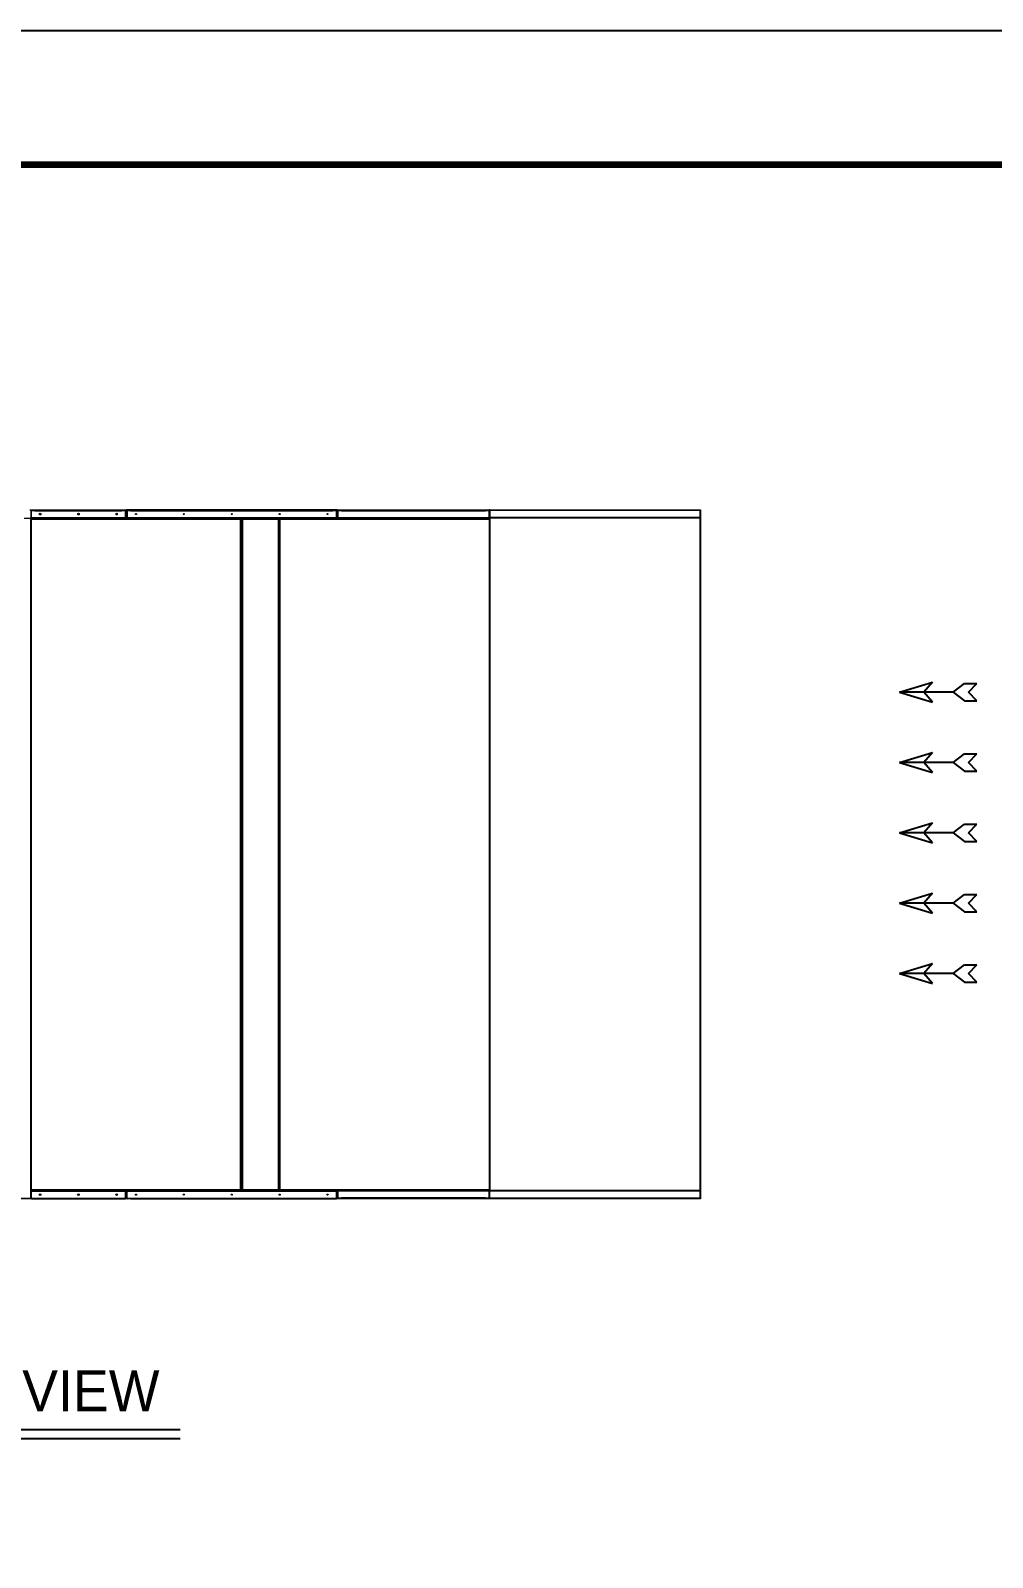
# Model space of a CAD drawing. Header units: millimetres. Extents: x 2739 to 32146, y 1792 to 22587.
# Drawn here: x 15833 to 20858, y 14609 to 22587 of the extents above; entities that cross this region are included whole.
import ezdxf
from ezdxf.enums import TextEntityAlignment as Align

# ---------------------------------------------------------------- set-up
doc = ezdxf.new("R2010")
doc.units = ezdxf.units.MM
for name, color, linetype in [('냉각탑_box', 1, 'Continuous'), ('냉각탑_dim', 1, 'Continuous'), ('냉각탑_form', 1, 'Continuous'), ('냉각탑_text', 3, 'Continuous')]:
    doc.layers.add(name, color=color, linetype=linetype)
doc.styles.add('돋움', font='Dotum.ttf')

# ---------------------------------------------------------------- blocks, each defined once
blk = doc.blocks.new('화살표 IN OUT')
at = {"layer": '냉각탑_dim'}
for p, q in [((-322.7, 43), (-383.9, 43)), ((-343.1, 0.5), (-383.9, 43)), ((-383.9, -43), (-343.1, 0.5)), ((-266.4, 0), (-322.7, 43)), ((-266.4, 0), (-322.7, -43)), ((-266.4, 0), (0, 0)), ((-163.5, 50), (-121.5, 0)), ((0, 0), (-163.5, 50)), ((-163.5, -50), (-121.5, 0)), ((0, 0), (-163.5, -50)), ((-322.7, -43), (-383.9, -43))]:
    blk.add_line(p, q, dxfattribs=at)
blk = doc.blocks.new('4')
at = {"color": 7, "lineweight": 20, "ltscale": 0.015372}
blk.add_line((15800.6, 20040), (15837.4, 20040), dxfattribs=at)
at = {"lineweight": 20}
for p, q in [((15828.8, 20084), (18231, 20084)), ((18229.5, 20084), (18231, 16484)), ((18231, 20084), (18232.1, 20084)), ((18232.1, 20084), (19332.1, 20084)), ((18232.1, 20082.8), (18232.1, 20084)), ((18232.1, 20081), (19329.1, 20081)), ((18232.1, 20045), (19329.1, 20045)), ((18232.1, 20042), (19329.1, 20042)), ((19329.1, 20084), (19329.1, 16484)), ((19332.1, 20084), (19332.1, 16484)), ((19329.1, 16526), (18232.1, 16526)), ((19329.1, 16523), (18232.1, 16523)), ((18231, 16484), (12832.3, 16484)), ((19329.1, 16487), (18232.1, 16487)), ((18232.1, 16484), (18232.1, 16485.2)), ((19332.1, 16484), (18232.1, 16484))]:
    blk.add_line(p, q, dxfattribs=at)
at = {"color": 7, "lineweight": 20, "ltscale": 0.001083}
for p, q in [((15834.1, 20082.8), (15836.7, 20082.8)), ((18232.1, 20082.8), (18229.5, 20082.8)), ((18232.1, 16485.2), (12832.3, 16485.2))]:
    blk.add_line(p, q, dxfattribs=at)
at = {"color": 7, "lineweight": 20, "ltscale": 0.00172}
blk.add_line((15834.1, 20078.7), (15834.1, 20082.8), dxfattribs=at)
at = {"color": 7, "lineweight": 20, "ltscale": 0.014667}
for p, q in [((15834.1, 20078.6), (15834.1, 20043.4)), ((15836.1, 20043.4), (15836.1, 20078.6)), ((16330.1, 20043.4), (16330.1, 20078.6)), ((16332.1, 20078.6), (16332.1, 20043.4)), ((16334.1, 20078.6), (16334.1, 20043.4)), ((16336.1, 20043.4), (16336.1, 20078.6)), ((17432.1, 20043.4), (17432.1, 20078.6)), ((17434.1, 20078.6), (17434.1, 20043.4)), ((17436.1, 20078.6), (17436.1, 20043.4)), ((17438.1, 20043.4), (17438.1, 20078.6)), ((18230.1, 20043.4), (18230.1, 20078.6)), ((18232.1, 20078.6), (18232.1, 20043.4)), ((15834.1, 16487.4), (15834.1, 16522.6)), ((15836.1, 16522.6), (15836.1, 16487.4)), ((16330.1, 16522.6), (16330.1, 16487.4)), ((16332.1, 16487.4), (16332.1, 16522.6)), ((16334.1, 16487.4), (16334.1, 16522.6)), ((16336.1, 16522.6), (16336.1, 16487.4)), ((17432.1, 16522.6), (17432.1, 16487.4)), ((17434.1, 16487.4), (17434.1, 16522.6)), ((17436.1, 16489.4), (17436.1, 16524.6)), ((17438.1, 16524.6), (17438.1, 16489.4)), ((18230.1, 16524.6), (18230.1, 16489.4)), ((18232.1, 16489.4), (18232.1, 16524.6))]:
    blk.add_line(p, q, dxfattribs=at)
at = {"color": 7, "lineweight": 20, "ltscale": 0.001387}
blk.add_line((15834.1, 20040), (15834.1, 20043.3), dxfattribs=at)
at = {"color": 7, "lineweight": 20, "ltscale": 0.000562932}
for p, q in [((15835.5, 20036.3), (15834.1, 20036.3)), ((16932.8, 20036.3), (16934.1, 20036.3)), ((16937.5, 20036.3), (16936.1, 20036.3)), ((17128.2, 20038.3), (17129.5, 20038.3)), ((17128.8, 20036.3), (17130.1, 20036.3)), ((17133.5, 20036.3), (17132.1, 20036.3)), ((18230.8, 20036.3), (18232.1, 20036.3)), ((15835.5, 16527.7), (15834.1, 16527.7)), ((16932.8, 16527.7), (16934.1, 16527.7)), ((16937.5, 16527.7), (16936.1, 16527.7)), ((17128.8, 16527.7), (17130.1, 16527.7)), ((17133.5, 16527.7), (17132.1, 16527.7)), ((18230.8, 16527.7), (18232.1, 16527.7))]:
    blk.add_line(p, q, dxfattribs=at)
at = {"color": 7, "lineweight": 20}
for p, q in [((15834.1, 16527.7), (15834.1, 20036.3)), ((15837.5, 16529.4), (15837.5, 20034.6)), ((16930.7, 16529.4), (16930.7, 20034.6)), ((16934.1, 16527.7), (16934.1, 20036.3)), ((16936.1, 20036.3), (16936.1, 16527.7)), ((16939.5, 20034.6), (16939.5, 16529.4)), ((17126.7, 20034.6), (17126.7, 16529.4)), ((17130.1, 20036.3), (17130.1, 16527.7)), ((17132.1, 20036.3), (17132.1, 16527.7)), ((17135.5, 20034.6), (17135.5, 16529.4)), ((18228.7, 20034.6), (18228.7, 16529.4)), ((18232.1, 20036.3), (18232.1, 16527.7))]:
    blk.add_line(p, q, dxfattribs=at)
at = {"color": 7, "lineweight": 20, "ltscale": 0.000448698}
for p, q in [((15835.5, 20040.7), (15836.1, 20041.6)), ((16330.8, 20040.7), (16330.1, 20041.6)), ((16335.5, 20040.7), (16336.1, 20041.6)), ((17432.8, 20040.7), (17432.1, 20041.6)), ((17437.5, 20040.7), (17438.1, 20041.6)), ((18230.8, 20040.7), (18230.1, 20041.6)), ((15835.5, 16525.3), (15836.1, 16524.5)), ((16330.8, 16525.3), (16330.1, 16524.5)), ((16335.5, 16525.3), (16336.1, 16524.5)), ((17432.8, 16525.3), (17432.1, 16524.5))]:
    blk.add_line(p, q, dxfattribs=at)
at = {"color": 7, "lineweight": 20, "ltscale": 0.000502197}
for p, q in [((15835.5, 20036.3), (15836.7, 20036.3)), ((16932.8, 20036.3), (16931.5, 20036.3)), ((16937.5, 20036.3), (16938.7, 20036.3)), ((17128.2, 20038.3), (17127, 20038.3)), ((17128.8, 20036.3), (17127.5, 20036.3)), ((17133.5, 20036.3), (17134.7, 20036.3)), ((18230.8, 20036.3), (18229.5, 20036.3)), ((15835.5, 16527.7), (15836.7, 16527.7)), ((16932.8, 16527.7), (16931.5, 16527.7)), ((16937.5, 16527.7), (16938.7, 16527.7)), ((17128.8, 16527.7), (17127.5, 16527.7))]:
    blk.add_line(p, q, dxfattribs=at)
at = {"color": 7, "lineweight": 20, "ltscale": 0.001002}
for p, q in [((15836.1, 20041), (15836.1, 20043.4)), ((16330.1, 20041), (16330.1, 20043.4)), ((16336.1, 20041), (16336.1, 20043.4)), ((17432.1, 20041), (17432.1, 20043.4)), ((17438.1, 20041), (17438.1, 20043.4)), ((18230.1, 20041), (18230.1, 20043.4)), ((15836.1, 16525), (15836.1, 16522.6)), ((16330.1, 16525), (16330.1, 16522.6)), ((16336.1, 16525), (16336.1, 16522.6)), ((17432.1, 16525), (17432.1, 16522.6)), ((17438.1, 16527), (17438.1, 16524.6)), ((18230.1, 16527), (18230.1, 16524.6))]:
    blk.add_line(p, q, dxfattribs=at)
at = {"color": 7, "lineweight": 20, "ltscale": 0.000375}
for p, q in [((15837, 20043.4), (15836.1, 20043.4)), ((15837, 20043.4), (15836.1, 20043.4)), ((15837, 20038), (15836.1, 20038)), ((16329.2, 20043.4), (16330.1, 20043.4)), ((16329.2, 20043.4), (16330.1, 20043.4)), ((16337, 20043.4), (16336.1, 20043.4)), ((16337, 20043.4), (16336.1, 20043.4)), ((16931.2, 20038), (16932.1, 20038)), ((16939, 20038), (16938.1, 20038)), ((17127.2, 20038), (17128.1, 20038)), ((17135, 20038), (17134.1, 20038)), ((17431.2, 20043.4), (17432.1, 20043.4)), ((17431.2, 20043.4), (17432.1, 20043.4)), ((17439, 20043.4), (17438.1, 20043.4)), ((17439, 20043.4), (17438.1, 20043.4)), ((18229.2, 20043.4), (18230.1, 20043.4)), ((18229.2, 20043.4), (18230.1, 20043.4)), ((18229.2, 20038), (18230.1, 20038)), ((16935.4, 18887.1), (16935.4, 18888)), ((16935.4, 18852.9), (16935.4, 18852)), ((16935.4, 17715.1), (16935.4, 17716)), ((16935.4, 17680.9), (16935.4, 17680)), ((15837, 16526), (15836.1, 16526)), ((15837, 16522.6), (15836.1, 16522.6)), ((16329.2, 16522.6), (16330.1, 16522.6)), ((16337, 16522.6), (16336.1, 16522.6)), ((16931.2, 16526), (16932.1, 16526)), ((16939, 16526), (16938.1, 16526)), ((17127.2, 16526), (17128.1, 16526)), ((17135, 16526), (17134.1, 16526)), ((17431.2, 16522.6), (17432.1, 16522.6)), ((17439, 16524.6), (17438.1, 16524.6)), ((18229.2, 16524.6), (18230.1, 16524.6))]:
    blk.add_line(p, q, dxfattribs=at)
at = {"color": 7, "lineweight": 20, "ltscale": 0.000414929}
for p, q in [((15836.1, 20037), (15836.1, 20038)), ((16932.1, 20037), (16932.1, 20038)), ((16938.1, 20037), (16938.1, 20038)), ((17127.5, 20039), (17127.5, 20040)), ((17128.1, 20037), (17128.1, 20038)), ((17134.1, 20037), (17134.1, 20038)), ((18230.1, 20037), (18230.1, 20038)), ((15836.1, 16527), (15836.1, 16526)), ((16932.1, 16527), (16932.1, 16526)), ((16938.1, 16527), (16938.1, 16526)), ((17128.1, 16527), (17128.1, 16526)), ((17134.1, 16527), (17134.1, 16526))]:
    blk.add_line(p, q, dxfattribs=at)
at = {"color": 7, "lineweight": 20, "ltscale": 0.000293404}
for p, q in [((15836.1, 20037), (15836.1, 20036.3)), ((16932.1, 20037), (16932.1, 20036.3)), ((16938.1, 20037), (16938.1, 20036.3)), ((17127.5, 20039), (17127.5, 20038.3)), ((17128.1, 20037), (17128.1, 20036.3)), ((17134.1, 20037), (17134.1, 20036.3)), ((18230.1, 20037), (18230.1, 20036.3)), ((15836.1, 16527), (15836.1, 16527.7)), ((16932.1, 16527), (16932.1, 16527.7)), ((16938.1, 16527), (16938.1, 16527.7)), ((17128.1, 16527), (17128.1, 16527.7)), ((17134.1, 16527), (17134.1, 16527.7)), ((18230.1, 16527), (18230.1, 16527.7))]:
    blk.add_line(p, q, dxfattribs=at)
at = {"color": 7, "lineweight": 20, "ltscale": 0.000873136}
blk.add_line((15836.7, 20081.9), (15836.7, 20084), dxfattribs=at)
at = {"color": 7, "lineweight": 20, "ltscale": 0.015146}
blk.add_line((15836.7, 20079.8), (15836.7, 20043.4), dxfattribs=at)
at = {"color": 7, "lineweight": 20, "ltscale": 4.00539e-05}
blk.add_line((15836.7, 20040.1), (15836.7, 20040), dxfattribs=at)
at = {"color": 7, "lineweight": 20, "ltscale": 0.007958}
for p, q in [((15837, 20080), (15856.1, 20080)), ((16310.1, 20080), (16329.2, 20080)), ((16337, 20080), (16356.1, 20080)), ((17412.1, 20080), (17431.2, 20080)), ((17439, 20080), (17458.1, 20080)), ((18210.1, 20080), (18229.2, 20080)), ((15837, 16486), (15856.1, 16486)), ((16310.1, 16486), (16329.2, 16486)), ((16337, 16486), (16356.1, 16486)), ((17412.1, 16486), (17431.2, 16486)), ((17439, 16488), (17458.1, 16488)), ((18210.1, 16488), (18229.2, 16488))]:
    blk.add_line(p, q, dxfattribs=at)
at = {"color": 7, "lineweight": 20, "ltscale": 0.01525}
for p, q in [((15837, 20080), (15837, 20043.4)), ((16329.2, 20043.4), (16329.2, 20080)), ((16337, 20080), (16337, 20043.4)), ((17431.2, 20043.4), (17431.2, 20080)), ((17439, 20080), (17439, 20043.4)), ((18229.2, 20043.4), (18229.2, 20080)), ((15837, 16486), (15837, 16522.6)), ((16329.2, 16522.6), (16329.2, 16486)), ((16337, 16486), (16337, 16522.6)), ((17431.2, 16522.6), (17431.2, 16486)), ((17439, 16488), (17439, 16524.6)), ((18229.2, 16524.6), (18229.2, 16488))]:
    blk.add_line(p, q, dxfattribs=at)
at = {"color": 7, "lineweight": 20, "ltscale": 0.205083}
for p, q in [((15837, 20043.4), (16329.2, 20043.4)), ((15837, 16522.6), (16329.2, 16522.6))]:
    blk.add_line(p, q, dxfattribs=at)
at = {"color": 7, "lineweight": 20, "ltscale": 0.455917}
for p, q in [((15837, 20038), (16931.2, 20038)), ((16337, 20043.4), (17431.2, 20043.4)), ((17135, 20038), (18229.2, 20038)), ((16931.2, 16526), (15837, 16526)), ((16337, 16522.6), (17431.2, 16522.6))]:
    blk.add_line(p, q, dxfattribs=at)
at = {"color": 7, "lineweight": 20, "ltscale": 0.006917}
for p, q in [((15837.5, 20082), (15854.1, 20082)), ((15837.5, 20080), (15854.1, 20080)), ((16312.1, 20082), (16328.7, 20082)), ((16312.1, 20080), (16328.7, 20080)), ((16354.1, 20082), (16337.5, 20082)), ((16354.1, 20080), (16337.5, 20080)), ((17414.1, 20082), (17430.7, 20082)), ((17414.1, 20080), (17430.7, 20080)), ((17439.5, 20082), (17456.1, 20082)), ((17439.5, 20080), (17456.1, 20080)), ((18212.1, 20082), (18228.7, 20082)), ((18212.1, 20080), (18228.7, 20080)), ((15837.5, 16484), (15854.1, 16484)), ((16312.1, 16484), (16328.7, 16484)), ((16354.1, 16484), (16337.5, 16484)), ((17414.1, 16484), (17430.7, 16484)), ((17439.5, 16486), (17456.1, 16486)), ((18212.1, 16486), (18228.7, 16486))]:
    blk.add_line(p, q, dxfattribs=at)
at = {"color": 7, "lineweight": 20, "ltscale": 0.204667}
for p, q in [((15837.5, 20040), (16328.7, 20040)), ((15837.5, 16526), (16328.7, 16526))]:
    blk.add_line(p, q, dxfattribs=at)
at = {"color": 7, "lineweight": 20, "ltscale": 0.4555}
for p, q in [((15837.5, 20034.6), (16930.7, 20034.6)), ((16337.5, 20040), (17430.7, 20040)), ((17135.5, 20034.6), (18228.7, 20034.6)), ((16930.7, 16529.4), (15837.5, 16529.4)), ((16337.5, 16526), (17430.7, 16526)), ((18228.7, 16529.4), (17135.5, 16529.4))]:
    blk.add_line(p, q, dxfattribs=at)
at = {"color": 7, "lineweight": 20, "ltscale": 0.000833333}
for p, q in [((15854.1, 20082), (15854.1, 20080)), ((16148, 20040), (16148, 20038)), ((16204, 20038), (16204, 20040)), ((16310.1, 20082), (16310.1, 20080)), ((16310.1, 20082), (16310.1, 20080)), ((16312.1, 20082), (16312.1, 20080)), ((16354.1, 20082), (16354.1, 20080)), ((16797.9, 20040), (16797.9, 20038)), ((16801.2, 20038), (16801.2, 20040)), ((17129.5, 20038.3), (17129.5, 20036.3)), ((17412.1, 20082), (17412.1, 20080)), ((17412.1, 20082), (17412.1, 20080)), ((17414.1, 20082), (17414.1, 20080)), ((17456.1, 20082), (17456.1, 20080)), ((18174.5, 20040), (18174.5, 20038)), ((18210.1, 20082), (18210.1, 20080)), ((18210.1, 20082), (18210.1, 20080)), ((18212.1, 20082), (18212.1, 20080)), ((16934.1, 19794), (16936.1, 19794)), ((17130.1, 19794), (17132.1, 19794)), ((16934.1, 19767.4), (16936.1, 19767.4)), ((16936.1, 19766), (16934.1, 19766)), ((16934.1, 19766), (16936.1, 19766)), ((16936.1, 19764), (16934.1, 19764)), ((16936.1, 19762.6), (16934.1, 19762.6)), ((17130.1, 19767.4), (17132.1, 19767.4)), ((17132.1, 19766), (17130.1, 19766)), ((17132.1, 19764), (17130.1, 19764)), ((17132.1, 19762.9), (17130.1, 19762.9)), ((17132.1, 19760.1), (17130.1, 19760.1)), ((17130.1, 19758.1), (17132.1, 19758.1)), ((17130.1, 19756.5), (17132.1, 19756.5)), ((17132.1, 19755.3), (17130.1, 19755.3)), ((16934.1, 19149.4), (16936.1, 19149.4)), ((16936.1, 19148), (16934.1, 19148)), ((17130.1, 19161.3), (17132.1, 19161.3)), ((16936.1, 19146), (16934.1, 19146)), ((16934.1, 19144), (16936.1, 19144)), ((16934.1, 19142), (16936.1, 19142)), ((16936.1, 19140.6), (16934.1, 19140.6)), ((16936.1, 19114), (16934.1, 19114)), ((17130.1, 19144), (17132.1, 19144)), ((17130.1, 19142), (17132.1, 19142)), ((17132.1, 19140.6), (17130.1, 19140.6)), ((17132.1, 19114), (17130.1, 19114)), ((16934.1, 18931), (16936.1, 18931)), ((17130.1, 18931), (17132.1, 18931)), ((16936.1, 18894.4), (16934.1, 18894.4)), ((16936.1, 18893), (16934.1, 18893)), ((16936.1, 18850), (16934.1, 18850)), ((16936.1, 18848.4), (16934.1, 18848.4)), ((16936.1, 18846.4), (16934.1, 18846.4)), ((16936.1, 18843), (16934.1, 18843)), ((16934.1, 18841.6), (16936.1, 18841.6)), ((17132.1, 18894.4), (17130.1, 18894.4)), ((17132.1, 18893), (17130.1, 18893)), ((17132.1, 18890), (17130.1, 18890)), ((17132.1, 18888), (17130.1, 18888)), ((17132.1, 18887.1), (17130.1, 18887.1)), ((17130.1, 18852.9), (17132.1, 18852.9)), ((17132.1, 18852), (17130.1, 18852)), ((17132.1, 18850), (17130.1, 18850)), ((17132.1, 18850), (17130.1, 18850)), ((17132.1, 18848.4), (17130.1, 18848.4)), ((17132.1, 18846.4), (17130.1, 18846.4)), ((17132.1, 18843), (17130.1, 18843)), ((17130.1, 18841.6), (17132.1, 18841.6)), ((16936.1, 18805), (16934.1, 18805)), ((17132.1, 18805), (17130.1, 18805)), ((16934.1, 18622), (16936.1, 18622)), ((16934.1, 18595.4), (16936.1, 18595.4)), ((16934.1, 18594), (16936.1, 18594)), ((16936.1, 18594), (16934.1, 18594)), ((16936.1, 18592), (16934.1, 18592)), ((16936.1, 18590.6), (16934.1, 18590.6)), ((17130.1, 18622), (17132.1, 18622)), ((17130.1, 18595.4), (17132.1, 18595.4)), ((17132.1, 18594), (17130.1, 18594)), ((17132.1, 18592.1), (17130.1, 18592.1)), ((17132.1, 18592), (17130.1, 18592)), ((17130.1, 18590.1), (17132.1, 18590.1)), ((17130.1, 18588.5), (17132.1, 18588.5)), ((17132.1, 18587.3), (17130.1, 18587.3)), ((16934.1, 17977.4), (16936.1, 17977.4)), ((16936.1, 17976), (16934.1, 17976)), ((16936.1, 17974), (16934.1, 17974)), ((16934.1, 17972), (16936.1, 17972)), ((16934.1, 17970), (16936.1, 17970)), ((16936.1, 17968.6), (16934.1, 17968.6)), ((17130.1, 17993.3), (17132.1, 17993.3)), ((17132.1, 17973.3), (17130.1, 17973.3)), ((17130.1, 17972), (17132.1, 17972)), ((17130.1, 17970), (17132.1, 17970)), ((17132.1, 17968.6), (17130.1, 17968.6)), ((16936.1, 17942), (16934.1, 17942)), ((17132.1, 17942), (17130.1, 17942)), ((16934.1, 17759), (16936.1, 17759)), ((16936.1, 17722.4), (16934.1, 17722.4)), ((16936.1, 17721), (16934.1, 17721)), ((17130.1, 17759), (17132.1, 17759)), ((17132.1, 17722.4), (17130.1, 17722.4)), ((17132.1, 17721), (17130.1, 17721)), ((17132.1, 17718), (17130.1, 17718)), ((17132.1, 17716), (17130.1, 17716)), ((17132.1, 17715.1), (17130.1, 17715.1)), ((16936.1, 17678), (16934.1, 17678)), ((16936.1, 17676.4), (16934.1, 17676.4)), ((16936.1, 17674.4), (16934.1, 17674.4)), ((16936.1, 17671), (16934.1, 17671)), ((16934.1, 17669.6), (16936.1, 17669.6)), ((16936.1, 17633), (16934.1, 17633)), ((17130.1, 17680.9), (17132.1, 17680.9)), ((17132.1, 17680), (17130.1, 17680)), ((17132.1, 17678), (17130.1, 17678)), ((17132.1, 17678), (17130.1, 17678)), ((17132.1, 17676.4), (17130.1, 17676.4)), ((17132.1, 17674.4), (17130.1, 17674.4)), ((17132.1, 17671), (17130.1, 17671)), ((17130.1, 17669.6), (17132.1, 17669.6)), ((17132.1, 17633), (17130.1, 17633)), ((16934.1, 17450), (16936.1, 17450)), ((16934.1, 17423.4), (16936.1, 17423.4)), ((16934.1, 17422), (16936.1, 17422)), ((16936.1, 17422), (16934.1, 17422)), ((16936.1, 17420), (16934.1, 17420)), ((16936.1, 17418.6), (16934.1, 17418.6)), ((17130.1, 17450), (17132.1, 17450)), ((17130.1, 17423.4), (17132.1, 17423.4)), ((17132.1, 17423.1), (17130.1, 17423.1)), ((17132.1, 17422), (17130.1, 17422)), ((17132.1, 17420), (17130.1, 17420)), ((17130.1, 17419.5), (17132.1, 17419.5)), ((17132.1, 17418.3), (17130.1, 17418.3)), ((16934.1, 16805.4), (16936.1, 16805.4)), ((16936.1, 16804), (16934.1, 16804)), ((16936.1, 16802), (16934.1, 16802)), ((16934.1, 16800), (16936.1, 16800)), ((16934.1, 16798), (16936.1, 16798)), ((16936.1, 16796.6), (16934.1, 16796.6)), ((16936.1, 16770), (16934.1, 16770)), ((17130.1, 16824.3), (17132.1, 16824.3)), ((17132.1, 16804.3), (17130.1, 16804.3)), ((17130.1, 16800), (17132.1, 16800)), ((17130.1, 16798), (17132.1, 16798)), ((17132.1, 16796.6), (17130.1, 16796.6)), ((17132.1, 16770), (17130.1, 16770)), ((16936.1, 16531.4), (16934.1, 16531.4)), ((16936.1, 16528), (16934.1, 16528)), ((17130.1, 16531), (17132.1, 16531)), ((15854.1, 16484), (15854.1, 16486)), ((16310.1, 16484), (16310.1, 16486)), ((16310.1, 16484), (16310.1, 16486)), ((16312.1, 16484), (16312.1, 16486)), ((16354.1, 16484), (16354.1, 16486)), ((17412.1, 16484), (17412.1, 16486)), ((17412.1, 16484), (17412.1, 16486)), ((17414.1, 16484), (17414.1, 16486)), ((17456.1, 16486), (17456.1, 16488)), ((18210.1, 16486), (18210.1, 16488)), ((18210.1, 16486), (18210.1, 16488)), ((18212.1, 16486), (18212.1, 16488))]:
    blk.add_line(p, q, dxfattribs=at)
at = {"color": 7, "lineweight": 20, "ltscale": 0.000834351}
blk.add_line((15854.1, 20080.8), (15856.1, 20080.8), dxfattribs=at)
at = {"color": 7, "lineweight": 20, "ltscale": 0.000834357}
blk.add_line((15854.1, 20080), (15856.1, 20080), dxfattribs=at)
at = {"color": 7, "lineweight": 20, "ltscale": 0.189167}
for p, q in [((15856.1, 20082), (16310.1, 20082)), ((15856.1, 20082), (16310.1, 20082)), ((15856.1, 20078.6), (16310.1, 20078.6)), ((15856.1, 16487.4), (16310.1, 16487.4)), ((15856.1, 16484), (16310.1, 16484))]:
    blk.add_line(p, q, dxfattribs=at)
at = {"color": 7, "lineweight": 20, "ltscale": 0.001417}
for p, q in [((15856.1, 20082), (15856.1, 20078.6)), ((16356.1, 20082), (16356.1, 20078.6)), ((17458.1, 20082), (17458.1, 20078.6)), ((15856.1, 16484), (15856.1, 16487.4)), ((16356.1, 16484), (16356.1, 16487.4)), ((17458.1, 16486), (17458.1, 16489.4))]:
    blk.add_line(p, q, dxfattribs=at)
at = {"color": 7, "lineweight": 20, "ltscale": 0.000583333}
for p, q in [((15856.1, 20080), (15856.1, 20078.6)), ((16310.1, 20078.6), (16310.1, 20080)), ((16356.1, 20080), (16356.1, 20078.6)), ((17412.1, 20078.6), (17412.1, 20080)), ((17458.1, 20080), (17458.1, 20078.6)), ((18210.1, 20078.6), (18210.1, 20080)), ((15856.1, 16486), (15856.1, 16487.4)), ((16310.1, 16487.4), (16310.1, 16486)), ((16356.1, 16486), (16356.1, 16487.4)), ((17412.1, 16487.4), (17412.1, 16486)), ((17458.1, 16488), (17458.1, 16489.4)), ((18210.1, 16489.4), (18210.1, 16488))]:
    blk.add_line(p, q, dxfattribs=at)
at = {"color": 7, "lineweight": 20, "ltscale": 0.000199275}
blk.add_line((16247.9, 20038.3), (16247.5, 20038), dxfattribs=at)
at = {"color": 7, "lineweight": 20, "ltscale": 0.000369598}
blk.add_line((16247.7, 20039), (16248.3, 20038.3), dxfattribs=at)
at = {"color": 7, "lineweight": 20, "ltscale": 0.001228}
blk.add_line((16247.9, 20038.3), (16250.8, 20038.3), dxfattribs=at)
at = {"color": 7, "lineweight": 20, "ltscale": 0.000708333}
blk.add_line((16249.6, 20040), (16249.6, 20038.3), dxfattribs=at)
at = {"color": 7, "lineweight": 20, "ltscale": 0.000125566}
blk.add_line((16250.8, 20038.3), (16250.8, 20038), dxfattribs=at)
at = {"color": 7, "lineweight": 20, "ltscale": 1.86596e-06}
blk.add_line((16251.4, 20038.3), (16251.4, 20038.3), dxfattribs=at)
at = {"color": 7, "lineweight": 20, "ltscale": 0.00022498}
blk.add_line((16251.4, 20038.3), (16251.9, 20038.3), dxfattribs=at)
at = {"color": 7, "lineweight": 20, "ltscale": 0.000832315}
blk.add_line((16310.1, 20080.8), (16312.1, 20080.8), dxfattribs=at)
at = {"color": 7, "lineweight": 20, "ltscale": 0.00083231}
blk.add_line((16310.1, 20080), (16312.1, 20080), dxfattribs=at)
at = {"color": 7, "lineweight": 20, "ltscale": 0.003628}
blk.add_line((16328.7, 20040), (16337.5, 20040), dxfattribs=at)
at = {"color": 7, "lineweight": 20, "ltscale": 0.015212}
for p, q in [((16329.2, 20079.9), (16329.2, 20043.4)), ((17431.2, 20079.9), (17431.2, 20043.4)), ((18229.2, 20079.9), (18229.2, 20043.4)), ((16329.2, 16486.1), (16329.2, 16522.6)), ((17431.2, 16486.1), (17431.2, 16522.6)), ((18229.2, 16488.1), (18229.2, 16524.6))]:
    blk.add_line(p, q, dxfattribs=at)
at = {"color": 7, "lineweight": 20, "ltscale": 0.001506}
blk.add_line((16331.3, 20080.8), (16334.9, 20080.8), dxfattribs=at)
at = {"color": 7, "lineweight": 20, "ltscale": 0.459167}
blk.add_line((17435.1, 20084), (16333.1, 20084), dxfattribs=at)
at = {"color": 7, "lineweight": 20, "ltscale": 0.000374999}
for p, q in [((16337, 20076.6), (16336.1, 20076.6)), ((16337, 16489.4), (16336.1, 16489.4))]:
    blk.add_line(p, q, dxfattribs=at)
at = {"color": 7, "lineweight": 20, "ltscale": 0.000375519}
blk.add_line((16337, 20043.4), (16336.1, 20043.4), dxfattribs=at)
at = {"color": 7, "lineweight": 20, "ltscale": 0.000833847}
blk.add_line((16354.1, 20080.8), (16356.1, 20080.8), dxfattribs=at)
at = {"color": 7, "lineweight": 20, "ltscale": 0.000833853}
blk.add_line((16354.1, 20080), (16356.1, 20080), dxfattribs=at)
at = {"color": 7, "lineweight": 20, "ltscale": 0.44}
for p, q in [((16356.1, 20082), (17412.1, 20082)), ((16356.1, 20078.6), (17412.1, 20078.6)), ((16356.1, 16487.4), (17412.1, 16487.4)), ((16356.1, 16484), (17412.1, 16484))]:
    blk.add_line(p, q, dxfattribs=at)
at = {"color": 7, "lineweight": 20, "ltscale": 0.037104}
blk.add_line((16445.2, 20082), (16356.1, 20082), dxfattribs=at)
at = {"color": 7, "lineweight": 20, "ltscale": 0.004146}
blk.add_line((16445.2, 20082), (16455.1, 20082), dxfattribs=at)
at = {"color": 7, "lineweight": 20, "ltscale": 0.004167}
blk.add_line((16455.1, 20082), (16465.1, 20082), dxfattribs=at)
at = {"color": 7, "lineweight": 20, "ltscale": 0.394604}
blk.add_line((17412.1, 20082), (16465.1, 20082), dxfattribs=at)
at = {"color": 7, "lineweight": 20, "ltscale": 0.0025}
blk.add_line((16932.1, 20036.6), (16938.1, 20036.6), dxfattribs=at)
at = {"color": 7, "lineweight": 20, "ltscale": 0.078417}
for p, q in [((16939, 20038), (17127.2, 20038)), ((17127.2, 16526), (16939, 16526))]:
    blk.add_line(p, q, dxfattribs=at)
at = {"color": 7, "lineweight": 20, "ltscale": 0.078}
for p, q in [((16939.5, 20034.6), (17126.7, 20034.6)), ((17126.7, 16529.4), (16939.5, 16529.4))]:
    blk.add_line(p, q, dxfattribs=at)
at = {"color": 7, "lineweight": 20, "ltscale": 0.014417}
for p, q in [((17068.5, 20034.4), (17033.9, 20034.4)), ((17033.9, 16529.6), (17068.5, 16529.6))]:
    blk.add_line(p, q, dxfattribs=at)
at = {"color": 7, "lineweight": 20, "ltscale": 0.001905}
blk.add_line((17134.1, 20037), (17129.5, 20037), dxfattribs=at)
at = {"color": 7, "lineweight": 20, "ltscale": 0.000832819}
blk.add_line((17412.1, 20080.8), (17414.1, 20080.8), dxfattribs=at)
at = {"color": 7, "lineweight": 20, "ltscale": 0.000832814}
blk.add_line((17412.1, 20080), (17414.1, 20080), dxfattribs=at)
at = {"color": 7, "lineweight": 20, "ltscale": 0.000375001}
for p, q in [((17432.1, 20076.6), (17431.2, 20076.6)), ((17432.1, 16489.4), (17431.2, 16489.4))]:
    blk.add_line(p, q, dxfattribs=at)
at = {"color": 7, "lineweight": 20, "ltscale": 0.000374481}
blk.add_line((17432.1, 20043.4), (17431.2, 20043.4), dxfattribs=at)
at = {"color": 7, "lineweight": 20, "ltscale": 0.001508}
blk.add_line((17433.3, 20080.8), (17436.9, 20080.8), dxfattribs=at)
at = {"color": 7, "lineweight": 20, "ltscale": 0.32925}
for p, q in [((17439, 20043.4), (18229.2, 20043.4)), ((17439, 16524.6), (18229.2, 16524.6))]:
    blk.add_line(p, q, dxfattribs=at)
at = {"color": 7, "lineweight": 20, "ltscale": 0.328833}
blk.add_line((17439.5, 20040), (18228.7, 20040), dxfattribs=at)
at = {"color": 7, "lineweight": 20, "ltscale": 0.000833959}
blk.add_line((17456.1, 20080.8), (17458.1, 20080.8), dxfattribs=at)
at = {"color": 7, "lineweight": 20, "ltscale": 0.000833964}
blk.add_line((17456.1, 20080), (17458.1, 20080), dxfattribs=at)
at = {"color": 7, "lineweight": 20, "ltscale": 0.000832956}
blk.add_line((17457.5, 20038), (17457.5, 20040), dxfattribs=at)
at = {"color": 7, "lineweight": 20, "ltscale": 0.313333}
for p, q in [((17458.1, 20082), (18210.1, 20082)), ((17458.1, 20078.6), (18210.1, 20078.6)), ((17458.1, 16489.4), (18210.1, 16489.4)), ((17458.1, 16486), (18210.1, 16486))]:
    blk.add_line(p, q, dxfattribs=at)
at = {"color": 7, "lineweight": 20, "ltscale": 0.000832693}
blk.add_line((18210.1, 20080.8), (18212.1, 20080.8), dxfattribs=at)
at = {"color": 7, "lineweight": 20, "ltscale": 0.000832687}
blk.add_line((18210.1, 20080), (18212.1, 20080), dxfattribs=at)
at = {"color": 7, "lineweight": 20, "ltscale": 0.000872667}
blk.add_line((18229.5, 20081.9), (18229.5, 20084), dxfattribs=at)
at = {"color": 7, "lineweight": 20, "ltscale": 0.015148}
blk.add_line((18229.5, 20079.8), (18229.5, 20043.4), dxfattribs=at)
at = {"color": 7, "lineweight": 20, "ltscale": 0.000873628}
blk.add_line((18229.5, 20040.1), (18229.5, 20038), dxfattribs=at)
at = {"color": 7, "lineweight": 20, "ltscale": 0.000414952}
blk.add_line((18231.1, 20037), (18230.4, 20036.3), dxfattribs=at)
at = {"color": 7, "lineweight": 20, "ltscale": 0.001669}
blk.add_line((18232.1, 20082.8), (18232.1, 20078.8), dxfattribs=at)
at = {"color": 7, "lineweight": 20, "ltscale": 0.002879}
blk.add_line((18232.1, 20043.2), (18232.1, 20036.3), dxfattribs=at)
at = {"color": 7, "lineweight": 20, "ltscale": 5.94511e-06}
blk.add_line((18232.1, 20034.6), (18232.1, 20034.6), dxfattribs=at)
at = {"color": 7, "lineweight": 20, "ltscale": 8.50581e-06}
blk.add_line((18232.1, 20034.6), (18232.1, 20034.6), dxfattribs=at)
at = {"color": 7, "lineweight": 20, "ltscale": 1.00793e-05}
for p, q in [((18232.1, 20034.6), (18232.1, 20034.6)), ((18232.1, 16529.4), (18232.1, 16529.4))]:
    blk.add_line(p, q, dxfattribs=at)
at = {"color": 7, "lineweight": 20, "ltscale": 0.000833717}
for p, q in [((17130.1, 19877.9), (17132.1, 19877.9)), ((17130.1, 19872.7), (17132.1, 19872.7)), ((17130.1, 19800.1), (17132.1, 19800.1)), ((17130.1, 18632.1), (17132.1, 18632.1)), ((17130.1, 17463.1), (17132.1, 17463.1)), ((17130.1, 16699.7), (17132.1, 16699.7)), ((17130.1, 16694.5), (17132.1, 16694.5))]:
    blk.add_line(p, q, dxfattribs=at)
at = {"color": 7, "lineweight": 20, "ltscale": 0.000833723}
for p, q in [((17130.1, 19109.3), (17132.1, 19109.3)), ((17130.1, 17451.1), (17132.1, 17451.1))]:
    blk.add_line(p, q, dxfattribs=at)
at = {"color": 7, "lineweight": 20, "ltscale": 0.000542151}
for p, q in [((16935.4, 18890), (16934.1, 18890)), ((16935.4, 18888), (16934.1, 18888)), ((16935.4, 18887.1), (16934.1, 18887.1)), ((16934.1, 18852.9), (16935.4, 18852.9)), ((16935.4, 18852), (16934.1, 18852)), ((16935.4, 18850), (16934.1, 18850)), ((16935.4, 17718), (16934.1, 17718)), ((16935.4, 17716), (16934.1, 17716)), ((16935.4, 17715.1), (16934.1, 17715.1)), ((16934.1, 17680.9), (16935.4, 17680.9)), ((16935.4, 17680), (16934.1, 17680)), ((16935.4, 17678), (16934.1, 17678))]:
    blk.add_line(p, q, dxfattribs=at)
at = {"color": 7, "lineweight": 20, "ltscale": 0.000291559}
for p, q in [((16936.1, 18888), (16935.4, 18888)), ((16936.1, 18852), (16935.4, 18852)), ((16936.1, 17716), (16935.4, 17716)), ((16936.1, 17680), (16935.4, 17680))]:
    blk.add_line(p, q, dxfattribs=at)
at = {"color": 7, "lineweight": 20, "ltscale": 0.01425}
for p, q in [((16935.4, 18852.9), (16935.4, 18887.1)), ((16935.4, 17680.9), (16935.4, 17715.1))]:
    blk.add_line(p, q, dxfattribs=at)
at = {"color": 7, "lineweight": 20, "ltscale": 0.000833304}
blk.add_line((17130.1, 17941.3), (17132.1, 17941.3), dxfattribs=at)
at = {"color": 7, "lineweight": 20, "ltscale": 0.002042}
blk.add_line((15834.1, 16522.8), (15834.1, 16527.7), dxfattribs=at)
at = {"color": 7, "lineweight": 20, "ltscale": 3.82162e-05}
blk.add_line((15836.7, 16525.9), (15836.7, 16526), dxfattribs=at)
at = {"color": 7, "lineweight": 20, "ltscale": 0.01475}
blk.add_line((15836.7, 16487.2), (15836.7, 16522.6), dxfattribs=at)
at = {"color": 7, "lineweight": 20, "ltscale": 7.29161e-06}
blk.add_line((16337.4, 16526), (16337.5, 16526), dxfattribs=at)
at = {"color": 7, "lineweight": 20, "ltscale": 0.125586}
blk.add_line((17436.4, 16526), (17135, 16526), dxfattribs=at)
at = {"color": 7, "lineweight": 20, "ltscale": 0.015145}
blk.add_line((18229.5, 16488.3), (18229.5, 16524.6), dxfattribs=at)
at = {"color": 7, "lineweight": 20, "ltscale": 0.000452155}
blk.add_line((18230.8, 16527.3), (18230.1, 16526.5), dxfattribs=at)
at = {"color": 7, "lineweight": 20, "ltscale": 0.000150117}
blk.add_line((18232, 16526.3), (18231.7, 16526.3), dxfattribs=at)
at = {"color": 7, "lineweight": 20, "ltscale": 2.11226e-05}
blk.add_line((18232.1, 16529.4), (18232.1, 16529.4), dxfattribs=at)
at = {"color": 7, "lineweight": 20, "ltscale": 8.50584e-06}
blk.add_line((18232.1, 16529.4), (18232.1, 16529.4), dxfattribs=at)
at = {"color": 7, "lineweight": 20, "ltscale": 5.94551e-06}
blk.add_line((18232.1, 16529.4), (18232.1, 16529.4), dxfattribs=at)
at = {"color": 7, "lineweight": 20, "ltscale": 0.001291}
blk.add_line((18232.1, 16527.7), (18232.1, 16524.6), dxfattribs=at)
at = {"color": 7, "lineweight": 20, "ltscale": 0.000834932}
blk.add_line((15834.1, 16485.2), (15834.1, 16487.2), dxfattribs=at)
at = {"color": 7, "lineweight": 20, "ltscale": 0.000334372}
blk.add_line((15834.1, 16485.2), (15834.9, 16485.2), dxfattribs=at)
at = {"color": 7, "lineweight": 20, "ltscale": 0.000121692}
blk.add_line((15837, 16487.2), (15836.7, 16487.2), dxfattribs=at)
at = {"color": 7, "lineweight": 20, "ltscale": 0.00039683}
blk.add_line((15836.7, 16487.2), (15836.7, 16486.3), dxfattribs=at)
at = {"color": 7, "lineweight": 20, "ltscale": 0.000370023}
blk.add_line((16330.1, 16487.2), (16329.2, 16487.2), dxfattribs=at)
at = {"color": 7, "lineweight": 20, "ltscale": 0.000838255}
blk.add_line((16334.1, 16487.2), (16332.1, 16487.2), dxfattribs=at)
at = {"color": 7, "lineweight": 20, "ltscale": 0.001175}
blk.add_line((17436.9, 16487.2), (17434.1, 16487.2), dxfattribs=at)
at = {"color": 7, "lineweight": 20, "ltscale": 0.000834358}
blk.add_line((17458.1, 16487.2), (17456.1, 16487.2), dxfattribs=at)
at = {"color": 7, "lineweight": 20, "ltscale": 0.000833334}
blk.add_line((18212.1, 16487.2), (18210.1, 16487.2), dxfattribs=at)
at = {"color": 7, "lineweight": 20, "ltscale": 0.001749}
blk.add_line((18232.1, 16489.4), (18232.1, 16485.2), dxfattribs=at)
at = {"color": 7, "lineweight": 20}
for centre, radius in [((15883.1, 20061), 4.5), ((16083.1, 20061), 4.5), ((16283.1, 20061), 4.5), ((16384.1, 20061), 3), ((16634.1, 20061), 3), ((16884.1, 20061), 3), ((17134.1, 20061), 3), ((17384.1, 20061), 3), ((15883.1, 16505), 4.5), ((16083.1, 16505), 4.5), ((16283.1, 16505), 4.5), ((16384.1, 16505), 3), ((16634.1, 16505), 3), ((16884.1, 16505), 3), ((17134.1, 16505), 3), ((17384.1, 16505), 3)]:
    blk.add_circle(centre, radius, dxfattribs=at)
for centre, radius, start, end in [((15837.5, 20078.6), 3.4, 90, 180), ((15837.5, 20043.4), 3.4, 180, 270), ((15839.3, 20080.8), 5.2, 142.01407, 157.38029), ((15837.5, 20078.6), 1.4, 110.92489, 180), ((15883.1, 20065), 3, 191.40744, 348.58775), ((16083.1, 20065), 3, 191.40744, 348.58775), ((16250.9, 20035.1), 5.1, 128.95892, 144.51621), ((16255.3, 20038.1), 3.36, 164.70023, 182.02538), ((16283.1, 20065), 3, 191.40744, 348.58775), ((16328.7, 20078.6), 3.4, 0, 90), ((16328.7, 20043.4), 3.4, 270, 0), ((16328.7, 20078.6), 1.4, 0, 69.07522), ((16337.5, 20078.6), 3.4, 90, 180), ((16337.5, 20043.4), 3.4, 180, 270), ((16337.5, 20078.6), 1.4, 110.92489, 180), ((17136, 20032.9), 10.4, 144.13871, 150.68172), ((17120.2, 20046.6), 11.5, 311.84253, 314.02788), ((17430.7, 20078.6), 3.4, 0, 90), ((17430.7, 20043.4), 3.4, 270, 0), ((17430.7, 20078.6), 1.4, 0, 69.07522), ((17439.5, 20078.6), 3.4, 90, 180), ((17439.5, 20043.4), 3.4, 180, 270), ((17439.5, 20078.6), 1.4, 110.92489, 180), ((18228.7, 20078.6), 3.4, 0, 90), ((18228.7, 20043.4), 3.4, 270, 0), ((18228.7, 20034.6), 3.4, 89.76553, 90), ((18228.7, 20078.6), 1.4, 0, 69.07522), ((18228.7, 20034.6), 3.4, 29.99998, 65.68426), ((18226.9, 20080.8), 5.2, 22.61971, 37.98593), ((18226.9, 20080.8), 5.2, 0, 0.128), ((18226.9, 20016.2), 5.2, 359.19744, 0), ((16935.4, 18886.6), 3.4, 78.13887, 90), ((16935.4, 18853.4), 3.4, 270, 281.86113), ((16935.4, 17714.6), 3.4, 78.13887, 90), ((16935.4, 17681.4), 3.4, 270, 281.86113), ((15837.5, 16522.6), 3.4, 90, 180), ((16328.7, 16522.6), 3.4, 0, 90), ((16337.5, 16522.6), 3.4, 90, 180), ((17430.7, 16522.6), 3.4, 0, 90), ((17439.5, 16524.6), 3.4, 127.05895, 180), ((18228.7, 16524.6), 3.4, 0, 65.77669), ((18178.1, 16529.4), 54, 356.67697, 358.16376), ((18226.9, 16551.8), 5.2, 0, 2.65182), ((15837.5, 16487.4), 3.4, 180, 270), ((15839.3, 16487.2), 5.2, 202.62002, 217.97819), ((15837.5, 16487.4), 1.4, 180, 249.07511), ((15882.1, 16503), 3, 305.72337, 181.54892), ((16328.7, 16487.4), 3.4, 270, 0), ((16328.7, 16487.4), 1.4, 290.92478, 0), ((16337.5, 16487.4), 3.4, 180, 270), ((16337.5, 16487.4), 1.4, 180, 249.07511), ((17430.7, 16487.4), 3.4, 270, 0), ((17430.7, 16487.4), 1.4, 290.92478, 0), ((17432.1, 16503), 3, 311.66994, 48.39279), ((17439.5, 16489.4), 3.4, 180, 270), ((17439.5, 16489.4), 1.4, 180, 249.07511), ((18228.7, 16489.4), 3.4, 270, 0), ((18228.7, 16489.4), 1.4, 290.92478, 0), ((18226.9, 16487.2), 5.2, 322.02181, 337.37998), ((18226.9, 16487.2), 5.2, 359.872, 0)]:
    blk.add_arc(centre, radius, start, end, dxfattribs=at)
for centre, start_param, end_param in [((16249.6, 20036.6), 3.155398, 3.926988), ((16253.9, 20036.6), 3.155404, 3.926988), ((16797.9, 20036.6), 3.152904, 4.287828)]:
    blk.add_ellipse(centre, major_axis=(0, -3.4), ratio=0.766044, start_param=start_param, end_param=end_param, dxfattribs=at)
for points in [[(15835.5, 20036.3), (15835.8, 20036), (15836.2, 20035.6), (15836.6, 20035.3), (15837.1, 20035), (15837.5, 20034.6)], [(15836.1, 20037), (15836.4, 20036.6), (15836.7, 20036.2), (15837, 20035.7), (15837.2, 20035.1), (15837.5, 20034.6)], [(16932.1, 20037), (16931.8, 20036.6), (16931.5, 20036.2), (16931.3, 20035.7), (16931, 20035.1), (16930.7, 20034.6)], [(16932.8, 20036.3), (16932.4, 20036), (16932, 20035.6), (16931.6, 20035.3), (16931.1, 20035), (16930.7, 20034.6)], [(16937.5, 20036.3), (16937.8, 20036), (16938.2, 20035.6), (16938.6, 20035.3), (16939.1, 20035), (16939.5, 20034.6)], [(16938.1, 20037), (16938.4, 20036.6), (16938.7, 20036.2), (16939, 20035.7), (16939.2, 20035.1), (16939.5, 20034.6)], [(17128.1, 20037), (17127.8, 20036.6), (17127.5, 20036.2), (17127.3, 20035.7), (17127, 20035.1), (17126.7, 20034.6)], [(17128.8, 20036.3), (17128.4, 20036), (17128, 20035.6), (17127.6, 20035.3), (17127.1, 20035), (17126.7, 20034.6)], [(17133.5, 20036.3), (17133.8, 20036), (17134.2, 20035.6), (17134.6, 20035.3), (17135.1, 20035), (17135.5, 20034.6)], [(17134.1, 20037), (17134.4, 20036.6), (17134.7, 20036.2), (17135, 20035.7), (17135.2, 20035.1), (17135.5, 20034.6)], [(18230.1, 20037), (18229.8, 20036.6), (18229.5, 20036.2), (18229.3, 20035.7), (18229, 20035.1), (18228.7, 20034.6)], [(18230.8, 20036.3), (18230.4, 20036), (18230, 20035.6), (18229.6, 20035.3), (18229.1, 20035), (18228.7, 20034.6)], [(15835.5, 16527.7), (15835.8, 16528.1), (15836.2, 16528.4), (15836.6, 16528.7), (15837.1, 16529.1), (15837.5, 16529.4)], [(15836.1, 16527), (15836.4, 16527.4), (15836.7, 16527.9), (15837, 16528.4), (15837.2, 16528.9), (15837.5, 16529.4)], [(16932.1, 16527), (16931.8, 16527.4), (16931.5, 16527.9), (16931.3, 16528.4), (16931, 16528.9), (16930.7, 16529.4)], [(16932.8, 16527.7), (16932.4, 16528.1), (16932, 16528.4), (16931.6, 16528.7), (16931.1, 16529.1), (16930.7, 16529.4)], [(16937.5, 16527.7), (16937.8, 16528.1), (16938.2, 16528.4), (16938.6, 16528.7), (16939.1, 16529.1), (16939.5, 16529.4)], [(16938.1, 16527), (16938.4, 16527.4), (16938.7, 16527.9), (16939, 16528.4), (16939.2, 16528.9), (16939.5, 16529.4)], [(17128.1, 16527), (17127.8, 16527.4), (17127.5, 16527.9), (17127.3, 16528.4), (17127, 16528.9), (17126.7, 16529.4)], [(17128.8, 16527.7), (17128.4, 16528.1), (17128, 16528.4), (17127.6, 16528.7), (17127.1, 16529.1), (17126.7, 16529.4)], [(17133.5, 16527.7), (17133.8, 16528.1), (17134.2, 16528.4), (17134.6, 16528.7), (17135.1, 16529.1), (17135.5, 16529.4)], [(17134.1, 16527), (17134.4, 16527.4), (17134.7, 16527.9), (17135, 16528.4), (17135.2, 16528.9), (17135.5, 16529.4)], [(18230.8, 16527.7), (18230.4, 16528.1), (18230, 16528.4), (18229.6, 16528.7), (18229.1, 16529.1), (18228.7, 16529.4)], [(18230.1, 16527), (18229.8, 16527.4), (18229.5, 16527.9), (18229.3, 16528.4), (18229, 16528.9), (18228.7, 16529.4)]]:
    blk.add_open_spline(points, degree=5, dxfattribs=at)
for points in [[(15836.1, 20041), (15836.3, 20040.7), (15836.6, 20040.4), (15836.8, 20040.2), (15837.1, 20040.1), (15837.4, 20040), (15837.4, 20040), (15837.5, 20040), (15837.5, 20040)], [(16330.1, 20041), (16329.9, 20040.7), (16329.6, 20040.4), (16329.4, 20040.2), (16329.1, 20040.1), (16328.8, 20040), (16328.8, 20040), (16328.7, 20040), (16328.7, 20040)], [(16336.1, 20041), (16336.3, 20040.7), (16336.6, 20040.4), (16336.8, 20040.2), (16337.1, 20040.1), (16337.4, 20040), (16337.4, 20040), (16337.5, 20040), (16337.5, 20040)], [(17432.1, 20041), (17431.9, 20040.7), (17431.6, 20040.4), (17431.4, 20040.2), (17431.1, 20040.1), (17430.8, 20040), (17430.8, 20040), (17430.7, 20040), (17430.7, 20040)], [(17438.1, 20041), (17438.4, 20040.7), (17438.6, 20040.4), (17438.9, 20040.2), (17439.1, 20040.1), (17439.4, 20040), (17439.5, 20040), (17439.5, 20040), (17439.5, 20040)], [(18230.1, 20041), (18229.9, 20040.7), (18229.6, 20040.4), (18229.4, 20040.2), (18229.1, 20040.1), (18228.8, 20040), (18228.8, 20040), (18228.7, 20040), (18228.7, 20040)], [(15836.1, 16525), (15836.3, 16525.4), (15836.6, 16525.6), (15836.8, 16525.8), (15837.1, 16526), (15837.4, 16526), (15837.4, 16526), (15837.5, 16526), (15837.5, 16526)], [(16330.1, 16525), (16329.9, 16525.4), (16329.6, 16525.6), (16329.4, 16525.8), (16329.1, 16526), (16328.8, 16526), (16328.8, 16526), (16328.7, 16526), (16328.7, 16526)], [(16336.1, 16525), (16336.3, 16525.4), (16336.6, 16525.6), (16336.8, 16525.8), (16337.1, 16526), (16337.4, 16526), (16337.4, 16526), (16337.5, 16526), (16337.5, 16526)], [(17432.1, 16525), (17431.9, 16525.4), (17431.6, 16525.6), (17431.4, 16525.8), (17431.1, 16526), (17430.8, 16526), (17430.8, 16526), (17430.7, 16526), (17430.7, 16526)]]:
    blk.add_open_spline(points, degree=5, knots=[0, 0, 0, 0, 0, 0, 4.644554, 4.644554, 4.644554, 5.125492, 5.125492, 5.125492, 5.125492, 5.125492, 5.125492], dxfattribs=at)

msp = doc.modelspace()

# ---------------------------------------------------------------- linework, layer by layer
at = {"layer": 'Defpoints'}
msp.add_lwpolyline([(2739.2, 22587.4), (32146.4, 22587.4), (32146.4, 1792.3), (2739.2, 1792.3)], close=True, dxfattribs=at)
at = {"layer": '냉각탑_box'}
for p, q in [((14990.6, 15278.4), (16614, 15278.4)), ((14990.6, 15231.7), (16614, 15231.7))]:
    msp.add_line(p, q, dxfattribs=at)
at = {"layer": '냉각탑_form', "const_width": 35}
msp.add_lwpolyline([(3439.4, 21887.2), (3439.4, 2492.5), (31446.2, 2492.5), (31446.2, 21887.2)], close=True, dxfattribs=at)

# ---------------------------------------------------------------- block references
msp.add_blockref('4', (0, 0))
at = {"layer": '냉각탑_dim', "xscale": -1.04999997375291, "yscale": 1.04999997374806, "zscale": 1.04999997375}
for p in [(20372.7, 19130.7), (20372.7, 18763.2), (20372.7, 18395.7), (20372.7, 18028.2), (20372.7, 17660.7)]:
    msp.add_blockref('화살표 IN OUT', p, dxfattribs=at)

# ---------------------------------------------------------------- texts
at = {"layer": '냉각탑_text', "style": '돋움'}
msp.add_text('TOP VIEW', height=214.63, dxfattribs=at).set_placement((15820.5, 15480.6), align=Align.MIDDLE_CENTER)

doc.saveas('drawing.dxf')
